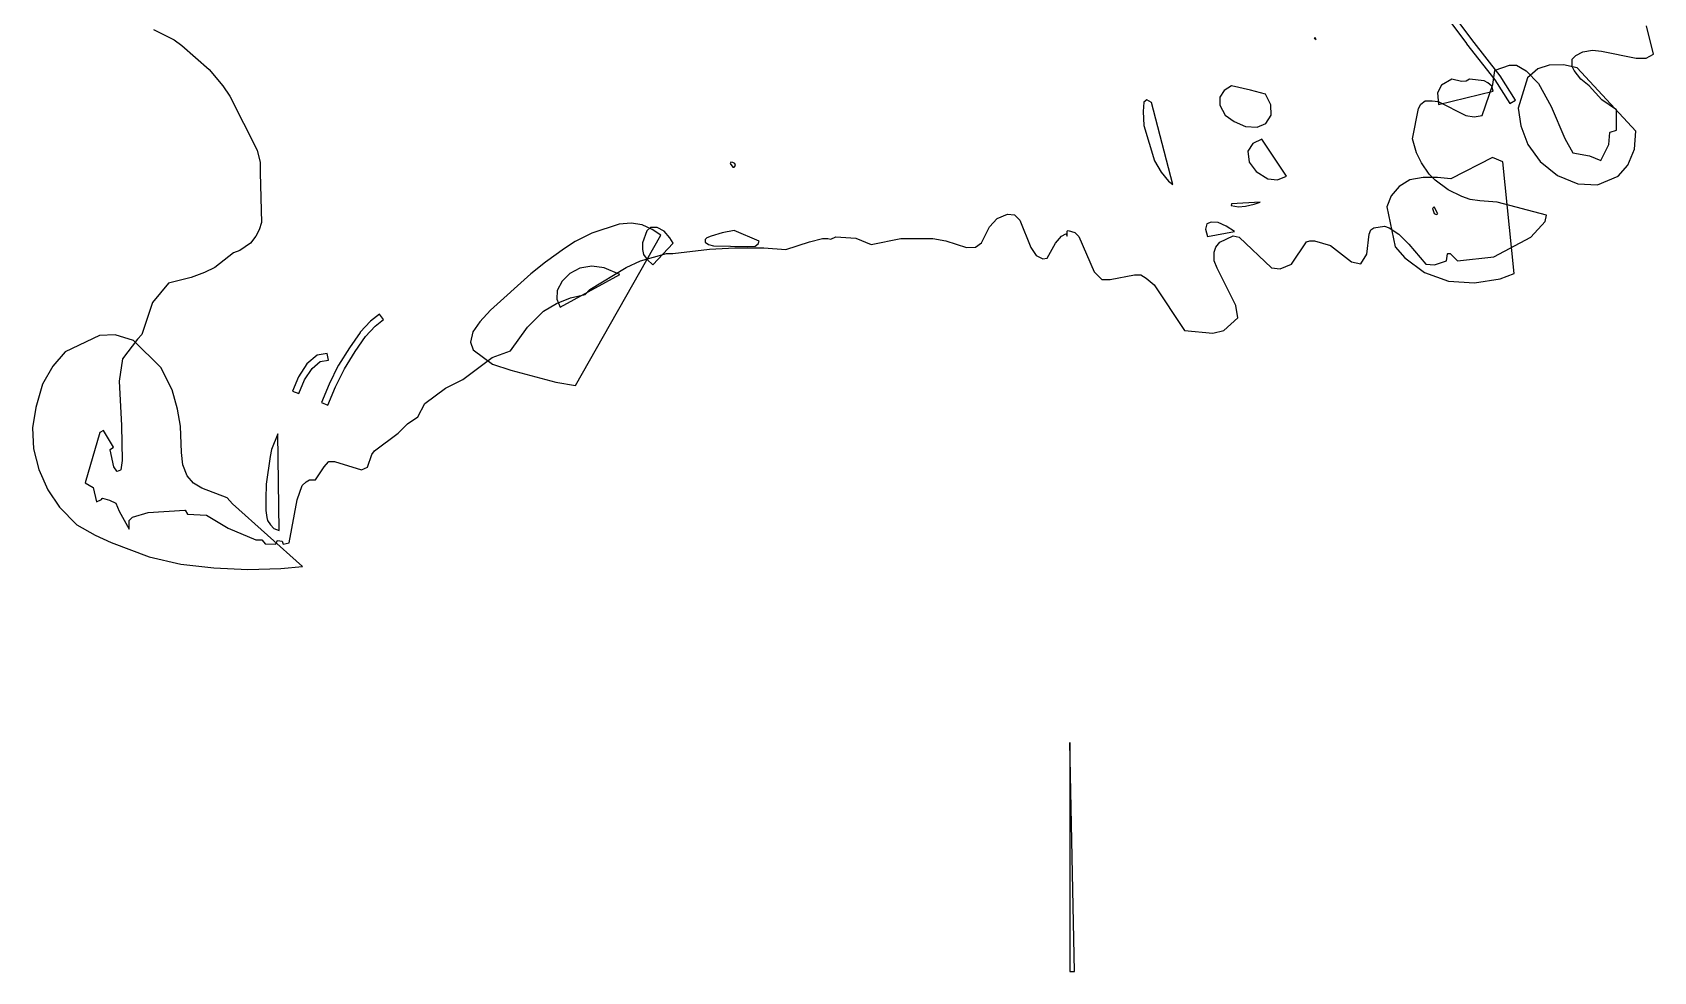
# Model space of a CAD drawing. Extents: x -3699 to -1082, y 1 to 3217.
# Drawn here: x -3665 to -1263, y 1 to 1392 of the extents above; entities that cross this region are included whole.
import ezdxf

# ---------------------------------------------------------------- set-up
doc = ezdxf.new("R2010")
doc.units = 0

msp = doc.modelspace()

# ---------------------------------------------------------------- linework, layer by layer
at = {"layer": '1', "color": 7}
msp.add_lwpolyline([(-3485.8, 1396), (-3455.5, 1380.9), (-3443.8, 1372.5), (-3403.3, 1336.7), (-3383.1, 1312.8), (-3372.8, 1297.4), (-3332.3, 1217.4), (-3327.8, 1199.3), (-3327.8, 1184), (-3326, 1110.1), (-3329.5, 1099.6), (-3334.3, 1089.9), (-3342, 1079.7), (-3357.9, 1068.7), (-3367.2, 1065.4), (-3395, 1043.8), (-3410.4, 1036.1), (-3430.1, 1029), (-3463.5, 1020.7), (-3487.4, 991.6), (-3503.1, 944.3), (-3509.6, 937.7), (-3531.8, 908.4), (-3536.6, 875.2), (-3533.4, 809.6), (-3532.2, 757.8), (-3534.3, 743.8), (-3534.7, 743.4), (-3539.7, 741.7), (-3540.4, 741.9), (-3544.8, 748.6), (-3550.1, 773.4), (-3549.9, 773.9), (-3545.3, 777.8), (-3560.2, 802.3), (-3565.6, 799.3), (-3587.1, 724.8), (-3575.2, 717.8), (-3570.5, 696.6), (-3563.1, 700), (-3562.2, 701.7), (-3561.6, 702), (-3550.9, 699.3), (-3541.7, 694.7), (-3536.7, 682.8), (-3521.8, 656.2), (-3521.8, 669.2), (-3517.2, 673.8), (-3493.8, 680.8), (-3439.7, 684.4), (-3439.2, 684.2), (-3435.4, 678.6), (-3407.3, 676.9), (-3375.1, 657.7), (-3334.2, 640.2), (-3325.4, 640.2), (-3325, 640), (-3320.3, 634.6), (-3305, 633.8), (-3302.3, 639.3), (-3301.7, 639.6), (-3295.6, 638.5), (-3295.1, 638.2), (-3293.7, 634), (-3285.1, 636), (-3272.9, 699.8), (-3265.4, 720.8), (-3259.8, 726.4), (-3254.6, 729), (-3245.9, 729), (-3232.8, 748.6), (-3226.6, 756), (-3226.2, 756.2), (-3217.6, 756.2), (-3177.5, 743.9), (-3168.8, 747.9), (-3162.5, 766.9), (-3158.5, 772.2), (-3123.3, 798.1), (-3109.4, 812), (-3094.4, 822.3), (-3083.8, 842.5), (-3053.3, 864.9), (-3027.7, 877.7), (-2983.8, 910.6), (-2956.8, 920.4), (-2931.5, 955.5), (-2907.8, 979.2), (-2888.9, 990.5), (-2867.8, 998.8), (-2846.4, 1003.9), (-2839.1, 1011.2), (-2785.4, 1043.5), (-2764.1, 1053.4), (-2725.7, 1064.2), (-2716.1, 1064.2), (-2661.7, 1070.6), (-2624.4, 1073), (-2581.6, 1073), (-2548.9, 1070.1), (-2513.9, 1081.8), (-2494.5, 1086.6), (-2486.3, 1086.6), (-2482.1, 1085.7), (-2474.8, 1089.3), (-2445, 1087.3), (-2422.3, 1077.8), (-2378.5, 1086.6), (-2331.1, 1086.6), (-2311.8, 1083.4), (-2281.1, 1073.1), (-2267.5, 1073.8), (-2258.7, 1080), (-2246.9, 1103.7), (-2235.6, 1116.3), (-2220.2, 1122.9), (-2209.8, 1121.6), (-2202.2, 1114), (-2185.5, 1073.3), (-2177.7, 1061.6), (-2167.9, 1056.3), (-2161.5, 1057.7), (-2149.1, 1079.9), (-2140, 1090.3), (-2133.8, 1093.4), (-2133.1, 1093.1), (-2131.6, 1090.2), (-2131.6, 1097.7), (-2131.2, 1098.2), (-2130.6, 1098.4), (-2120.3, 1095.3), (-2114.4, 1089.4), (-2092, 1037.4), (-2080.4, 1025.8), (-2068.1, 1025.8), (-2032.1, 1033), (-2022.6, 1033), (-2014.6, 1028), (-2002.9, 1017.8), (-1958, 950.4), (-1916.1, 946.6), (-1899.7, 950.5), (-1878.7, 969.2), (-1882.1, 987.5), (-1909.7, 1042.8), (-1913.8, 1053.7), (-1913.8, 1066.6), (-1911.4, 1073.7), (-1905.4, 1081.2), (-1885.9, 1090.5), (-1877, 1088.7), (-1829.2, 1043.4), (-1816.4, 1041.9), (-1799.3, 1048.4), (-1777.1, 1081.8), (-1772.2, 1083.4), (-1765.2, 1083.4), (-1741.5, 1076.3), (-1710.5, 1052.2), (-1696.5, 1049.1), (-1687.9, 1063.5), (-1684.2, 1093), (-1682, 1099.7), (-1677.1, 1102.6), (-1661.6, 1104.8), (-1654.8, 1102.5), (-1640.2, 1092.8), (-1625.7, 1078.3), (-1600.3, 1048.6), (-1587.3, 1047.4), (-1569.7, 1053.7), (-1568.1, 1063.7), (-1567.6, 1064.2), (-1564.4, 1064.2), (-1553.5, 1053.3), (-1499.5, 1059.4), (-1444.8, 1088.7), (-1423.3, 1111.7), (-1421.2, 1121.4), (-1494.6, 1140.6), (-1520.1, 1142.2), (-1534.6, 1144.6), (-1546.8, 1148.7), (-1567.3, 1158.9), (-1586.3, 1172.8), (-1595.2, 1181.8), (-1606.5, 1198.7), (-1613.9, 1213.6), (-1620.1, 1234.2), (-1611.1, 1279.3), (-1607.8, 1285.8), (-1601.4, 1290.6), (-1591.1, 1290.6), (-1581.9, 1289.3), (-1540.8, 1268.7), (-1528.8, 1266.6), (-1516.8, 1268.9), (-1501, 1314.6), (-1498, 1335.2), (-1497.7, 1335.7), (-1476.4, 1343.4), (-1466.1, 1343.4), (-1451.8, 1334.8), (-1433.2, 1316.3), (-1414.3, 1281.9), (-1394.3, 1234.8), (-1382.6, 1213.7), (-1357.5, 1208.9), (-1341.1, 1202.3), (-1329, 1225.9), (-1327.4, 1243.6), (-1327, 1244.1), (-1317.8, 1247.1), (-1317.8, 1277.1), (-1339.2, 1291.9), (-1358.3, 1312.9), (-1370.4, 1322.7), (-1380.3, 1335.2), (-1383.4, 1341.4), (-1383.4, 1352.4), (-1378.2, 1357.6), (-1367.5, 1363), (-1353.1, 1365.4), (-1339.9, 1364), (-1288.7, 1353.8), (-1273.8, 1353.8), (-1262.8, 1359.7), (-1273, 1401.8)], dxfattribs=at)
msp.add_lwpolyline([(-2127.8, 340), (-2127.8, 1), (-2121, 1)], close=True, dxfattribs=at)
at = {"layer": '51', "color": 7}
msp.add_lwpolyline([(-1589.4, 1442.2), (-1540.2, 1375.2), (-1540.2, 1375.2), (-1540.1, 1375.1), (-1498, 1321.8), (-1475.9, 1286.4), (-1467.4, 1291.7), (-1489.9, 1327.5), (-1532.2, 1381.2), (-1581.3, 1448.1)], dxfattribs=at)
for points in [[(-2019.3, 1274.9), (-2018.4, 1253.8), (-2002.6, 1201.5), (-1992.4, 1184.8), (-1981.6, 1171.6), (-1975, 1166.5), (-2007, 1287.8), (-2013.8, 1291.9), (-2018, 1288.4)], [(-2631.4, 1197.7), (-2627.5, 1192.5), (-2625.4, 1192.1), (-2623.2, 1194.7), (-2624, 1196.1), (-2624.5, 1197.9), (-2627.4, 1199.3), (-2630.2, 1199.7)], [(-3016.3, 933.3), (-3012.2, 921.7), (-2983.6, 900.4), (-2956.3, 891.8), (-2889.8, 873.7), (-2860.6, 868.7), (-2733.8, 1091.4), (-2747, 1100.1), (-2761.5, 1107), (-2778, 1109.3), (-2795.6, 1108), (-2836.1, 1094.6), (-2861, 1082.4), (-2877, 1072), (-2904.9, 1051.7), (-2926.9, 1034.5), (-2986.5, 980.7), (-3002.4, 963.3), (-3012.7, 948.2)], [(-3237, 843.9), (-3227.8, 840), (-3216.4, 866.8), (-3203.1, 893.8), (-3187.2, 919.4), (-3171.6, 941.6), (-3157.5, 956.8), (-3145, 966.5), (-3151.1, 974.4), (-3164.3, 964.2), (-3179.4, 947.9), (-3179.6, 947.6), (-3195.5, 924.9), (-3211.7, 898.8), (-3211.9, 898.6), (-3212, 898.4), (-3225.5, 871)], [(-3279.7, 860.7), (-3270.4, 856.9), (-3262.1, 877.3), (-3251, 894.3), (-3238.9, 904.5), (-3226.8, 906.6), (-3228.5, 916.4), (-3243.2, 913.9), (-3258.6, 901.1), (-3271, 881.9)]]:
    msp.add_lwpolyline(points, close=True, dxfattribs=at)
at = {"layer": '52', "color": 7}
for points in [[(-1765.7, 1383.5), (-1762.8, 1381.4), (-1764.4, 1383.9)], [(-1582.8, 1302.5), (-1581.5, 1285.2), (-1500.4, 1304.7), (-1502.4, 1312.4), (-1508.2, 1317.3), (-1513.6, 1320.1), (-1535.8, 1322.7), (-1540.7, 1319.6), (-1547.6, 1319.2), (-1561.5, 1322.4), (-1577.3, 1313.9)], [(-1905.6, 1283.9), (-1897.8, 1269.1), (-1884.4, 1259.9), (-1867.7, 1252.5), (-1850.4, 1251.7), (-1837.4, 1256.9), (-1829.3, 1269.1), (-1830, 1284.4), (-1837.8, 1300.4), (-1860.2, 1306.1), (-1888.5, 1312.9), (-1899.3, 1305.6), (-1905.4, 1296)], [(-1864, 1215.8), (-1861.9, 1199.6), (-1851.6, 1185.8), (-1834.4, 1174.8), (-1820.3, 1173.5), (-1807, 1179), (-1843.5, 1233.8), (-1856.5, 1227.1)], [(-1658, 1133.6), (-1645.9, 1074.2), (-1631.6, 1057.8), (-1602.3, 1036.3), (-1566.8, 1023.3), (-1528.1, 1021), (-1489.9, 1026.7), (-1469.3, 1034.7), (-1486.1, 1200.4), (-1501.7, 1206.4), (-1563.3, 1174.8), (-1582.9, 1177), (-1604.2, 1176.9), (-1623.9, 1173.4), (-1639.7, 1163.6), (-1651.9, 1149.7)], [(-1888.8, 1135.5), (-1877.8, 1133.7), (-1867.4, 1134.6), (-1854.9, 1137.3), (-1845.9, 1140.6), (-1888.2, 1137.8)], [(-2761.3, 1070.2), (-2759.6, 1062.7), (-2754.5, 1055.5), (-2745.8, 1047.7), (-2715.9, 1079.6), (-2720.9, 1087.5), (-2729.2, 1097.4), (-2739.5, 1102.7), (-2749.2, 1102.7), (-2755, 1097.8), (-2761.3, 1080.2)], [(-2668.4, 1084.9), (-2668.2, 1081.2), (-2663.6, 1077.8), (-2656, 1075.6), (-2605.4, 1075), (-2594, 1075.4), (-2589.6, 1078.7), (-2588.2, 1082.8), (-2625.5, 1098.3), (-2643.3, 1095.1), (-2659.5, 1090.3), (-2665.9, 1087.7)], [(-2888.1, 996.6), (-2883, 984.8), (-2794.9, 1033.1), (-2818.1, 1043.3), (-2836.4, 1045.5), (-2854.1, 1042.7), (-2869, 1034.8), (-2880.4, 1023.5), (-2887.6, 1009.8)], [(-3665.4, 806.2), (-3663.6, 775.3), (-3655.8, 744.5), (-3642.3, 714.2), (-3625.3, 688.9), (-3599.3, 662.5), (-3572.6, 647.3), (-3548.5, 636.2), (-3492.2, 615), (-3445.5, 604.3), (-3396.5, 599.1), (-3346, 596.5), (-3297.4, 598), (-3265.1, 601.1), (-3368.6, 693.6), (-3376.9, 702.4), (-3414.3, 716.8), (-3426.8, 724.4), (-3436.2, 734.9), (-3442.6, 751.3), (-3444.3, 769.7), (-3446, 808.9), (-3450.4, 834.1), (-3458.3, 862.6), (-3475.2, 895.5), (-3515.6, 935.6), (-3542.7, 944.2), (-3566.2, 943.1), (-3616.7, 918.9), (-3635.3, 897.7), (-3650.6, 870.9), (-3660.5, 836.5)]]:
    msp.add_lwpolyline(points, close=True, dxfattribs=at)
at = {"layer": '53', "color": 7}
for points in [[(-1463.6, 1279.7), (-1459.6, 1253.3), (-1449.2, 1226), (-1430.8, 1200.7), (-1405.1, 1180.1), (-1375.2, 1167.7), (-1346, 1165.9), (-1315.3, 1178.9), (-1301, 1195.3), (-1291.2, 1219), (-1289.2, 1245.7), (-1376, 1339.4), (-1396.1, 1343.6), (-1417.3, 1343.2), (-1434.1, 1337.7), (-1449.6, 1324.4)], [(-1590.6, 1130.9), (-1587.7, 1123.7), (-1585.1, 1122.3), (-1582.3, 1123.1), (-1588.1, 1133.6)], [(-1926.6, 1100.3), (-1923.9, 1089.8), (-1883.6, 1097), (-1896.2, 1105), (-1908.2, 1110.5), (-1918.4, 1111), (-1924.9, 1108.3)], [(-3319.6, 701), (-3319.3, 683.6), (-3318.2, 673.5), (-3316.8, 669.2), (-3312.6, 662.5), (-3307.5, 657.3), (-3299.7, 654.3), (-3301.9, 797.4), (-3311.1, 773.9), (-3313.2, 763.7), (-3318.9, 722.6)]]:
    msp.add_lwpolyline(points, close=True, dxfattribs=at)

doc.saveas('drawing.dxf')
